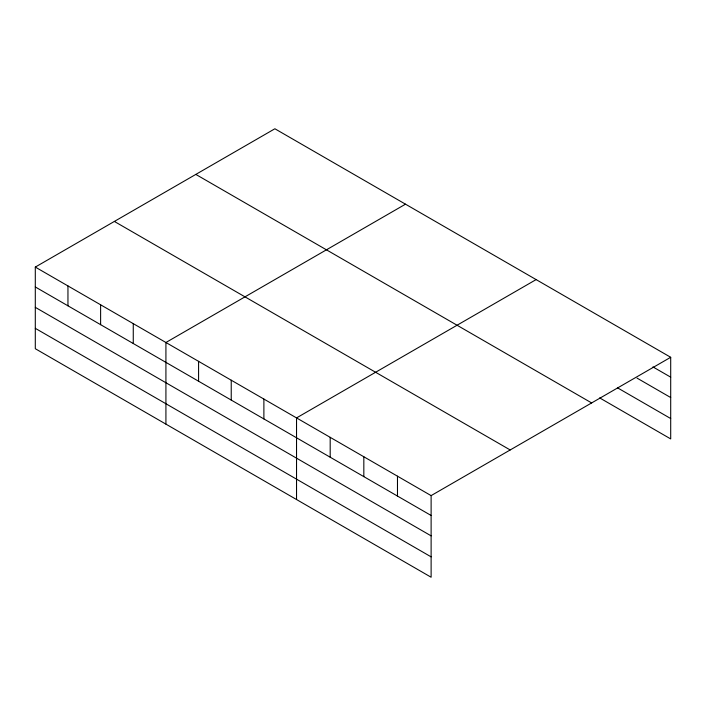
<?xml version="1.0" encoding="UTF-8"?>
<svg xmlns="http://www.w3.org/2000/svg" width="706" height="706" viewBox="0 0 706 706"><rect width="100%" height="100%" fill="white"/><g stroke="black" fill="none" stroke-linecap="round" stroke-linejoin="round"><path stroke-width="1.06" d="M35.3 267.08L431.119 495.612L431.119 577.234L35.3 348.711L35.3 267.08L274.881 128.766L670.7 357.289L670.7 438.92L599.676 397.91M405.5 204.175L165.919 342.498L165.919 424.13M536.119 279.594L296.538 417.908L296.538 499.539M431.119 495.612L670.7 357.289M652.944 366.917L670.7 377.163M637.059 378.116L670.7 397.549M617.432 387.779L670.7 418.543M195.818 174.408L591.637 402.932M114.363 221.437L510.182 449.96M35.3 286.963L431.119 515.486M35.3 307.339L431.119 535.863M35.3 328.334L431.119 556.857M397.478 476.179L397.478 496.062M363.828 456.756L363.828 476.638M330.187 437.332L330.187 457.214M263.885 399.058L263.885 418.932M231.233 380.199L231.233 400.081M198.58 361.348L198.58 381.231M133.266 323.639L133.266 343.522M100.614 304.789L100.614 324.672M67.953 285.939L67.953 305.813"/></g></svg>
